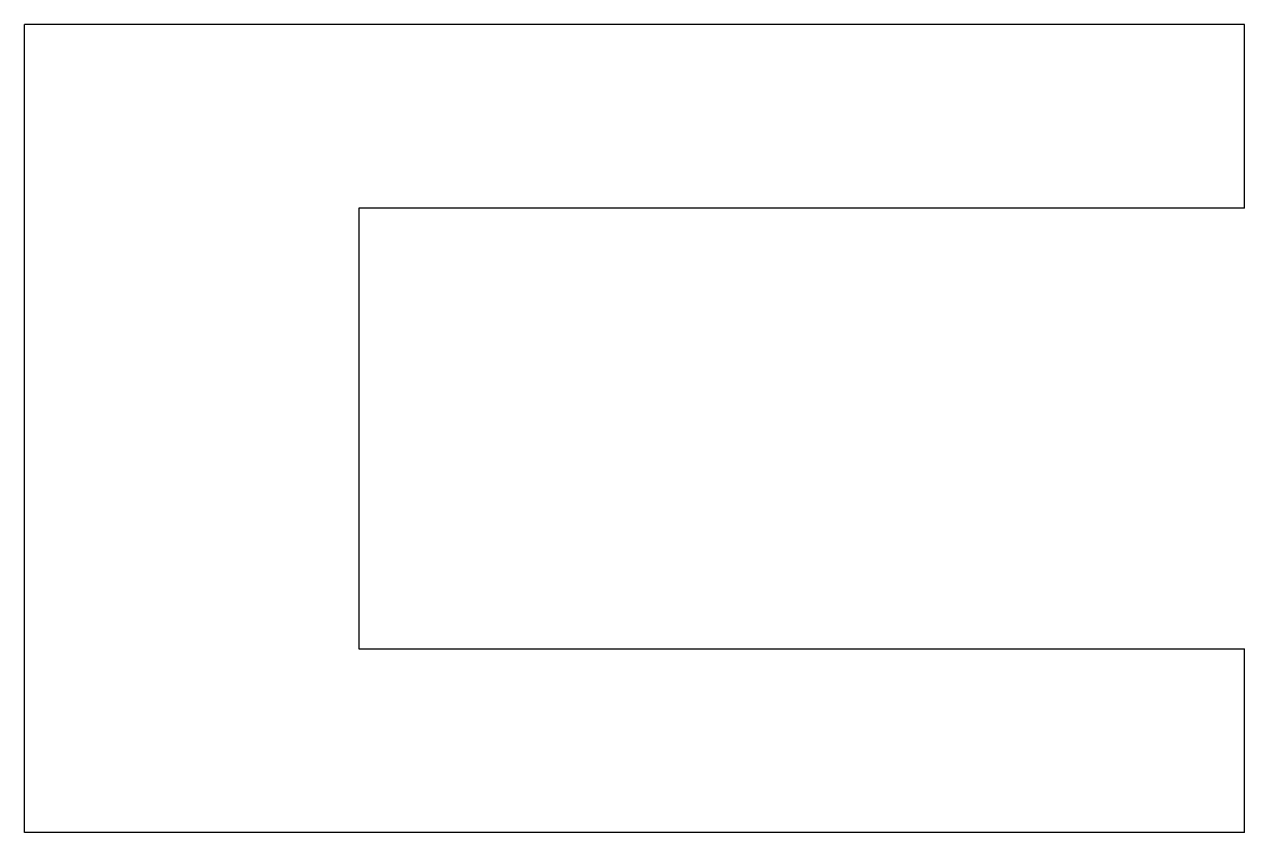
# Model space of a CAD drawing. Header units: metres. Extents: x -29.1 to 4.1, y -22 to 0.
import ezdxf

# ---------------------------------------------------------------- set-up
doc = ezdxf.new("R2010")
doc.units = ezdxf.units.M

msp = doc.modelspace()

# ---------------------------------------------------------------- linework, layer by layer
for points in [[(4.1, 0), (3.436, 0), (2.772, 0), (2.108, 0), (1.444, 0), (0.78, 0), (0.116, 0), (-0.548, 0), (-1.212, 0), (-1.876, 0), (-2.54, 0), (-3.204, 0), (-3.868, 0), (-4.532, 0), (-5.196, 0), (-5.86, 0), (-6.524, 0), (-7.188, 0), (-7.852, 0), (-8.516, 0), (-9.18, 0), (-9.844, 0), (-10.508, 0), (-11.172, 0), (-11.836, 0), (-12.5, 0), (-13.164, 0), (-13.828, 0), (-14.492, 0), (-15.156, 0), (-15.82, 0), (-16.484, 0), (-17.148, 0), (-17.812, 0), (-18.476, 0), (-19.14, 0), (-19.804, 0), (-20.468, 0), (-21.132, 0), (-21.796, 0), (-22.46, 0), (-23.124, 0), (-23.788, 0), (-24.452, 0), (-25.116, 0), (-25.78, 0), (-26.444, 0), (-27.108, 0), (-27.772, 0), (-28.436, 0), (-29.1, 0)], [(-29.1, -22), (-29.1, -21.56), (-29.1, -21.12), (-29.1, -20.68), (-29.1, -20.24), (-29.1, -19.8), (-29.1, -19.36), (-29.1, -18.92), (-29.1, -18.48), (-29.1, -18.04), (-29.1, -17.6), (-29.1, -17.16), (-29.1, -16.72), (-29.1, -16.28), (-29.1, -15.84), (-29.1, -15.4), (-29.1, -14.96), (-29.1, -14.52), (-29.1, -14.08), (-29.1, -13.64), (-29.1, -13.2), (-29.1, -12.76), (-29.1, -12.32), (-29.1, -11.88), (-29.1, -11.44), (-29.1, -11), (-29.1, -10.56), (-29.1, -10.12), (-29.1, -9.68), (-29.1, -9.24), (-29.1, -8.8), (-29.1, -8.36), (-29.1, -7.92), (-29.1, -7.48), (-29.1, -7.04), (-29.1, -6.6), (-29.1, -6.16), (-29.1, -5.72), (-29.1, -5.28), (-29.1, -4.84), (-29.1, -4.4), (-29.1, -3.96), (-29.1, -3.52), (-29.1, -3.08), (-29.1, -2.64), (-29.1, -2.2), (-29.1, -1.76), (-29.1, -1.32), (-29.1, -0.88), (-29.1, -0.44), (-29.1, 0)], [(4.1, -5), (4.1, -4.9), (4.1, -4.8), (4.1, -4.7), (4.1, -4.6), (4.1, -4.5), (4.1, -4.4), (4.1, -4.3), (4.1, -4.2), (4.1, -4.1), (4.1, -4), (4.1, -3.9), (4.1, -3.8), (4.1, -3.7), (4.1, -3.6), (4.1, -3.5), (4.1, -3.4), (4.1, -3.3), (4.1, -3.2), (4.1, -3.1), (4.1, -3), (4.1, -2.9), (4.1, -2.8), (4.1, -2.7), (4.1, -2.6), (4.1, -2.5), (4.1, -2.4), (4.1, -2.3), (4.1, -2.2), (4.1, -2.1), (4.1, -2), (4.1, -1.9), (4.1, -1.8), (4.1, -1.7), (4.1, -1.6), (4.1, -1.5), (4.1, -1.4), (4.1, -1.3), (4.1, -1.2), (4.1, -1.1), (4.1, -1), (4.1, -0.9), (4.1, -0.8), (4.1, -0.7), (4.1, -0.6), (4.1, -0.5), (4.1, -0.4), (4.1, -0.3), (4.1, -0.2), (4.1, -0.1), (4.1, 0)], [(4.1, -5), (3.618, -5), (3.136, -5), (2.654, -5), (2.172, -5), (1.69, -5), (1.208, -5), (0.726, -5), (0.244, -5), (-0.238, -5), (-0.72, -5), (-1.202, -5), (-1.684, -5), (-2.166, -5), (-2.648, -5), (-3.13, -5), (-3.612, -5), (-4.094, -5), (-4.576, -5), (-5.058, -5), (-5.54, -5), (-6.022, -5), (-6.504, -5), (-6.986, -5), (-7.468, -5), (-7.95, -5), (-8.432, -5), (-8.914, -5), (-9.396, -5), (-9.878, -5), (-10.36, -5), (-10.842, -5), (-11.324, -5), (-11.806, -5), (-12.288, -5), (-12.77, -5), (-13.252, -5), (-13.734, -5), (-14.216, -5), (-14.698, -5), (-15.18, -5), (-15.662, -5), (-16.144, -5), (-16.626, -5), (-17.108, -5), (-17.59, -5), (-18.072, -5), (-18.554, -5), (-19.036, -5), (-19.518, -5), (-20, -5)], [(-20, -5), (-20, -5.24), (-20, -5.48), (-20, -5.72), (-20, -5.96), (-20, -6.2), (-20, -6.44), (-20, -6.68), (-20, -6.92), (-20, -7.16), (-20, -7.4), (-20, -7.64), (-20, -7.88), (-20, -8.12), (-20, -8.36), (-20, -8.6), (-20, -8.84), (-20, -9.08), (-20, -9.32), (-20, -9.56), (-20, -9.8), (-20, -10.04), (-20, -10.28), (-20, -10.52), (-20, -10.76), (-20, -11), (-20, -11.24), (-20, -11.48), (-20, -11.72), (-20, -11.96), (-20, -12.2), (-20, -12.44), (-20, -12.68), (-20, -12.92), (-20, -13.16), (-20, -13.4), (-20, -13.64), (-20, -13.88), (-20, -14.12), (-20, -14.36), (-20, -14.6), (-20, -14.84), (-20, -15.08), (-20, -15.32), (-20, -15.56), (-20, -15.8), (-20, -16.04), (-20, -16.28), (-20, -16.52), (-20, -16.76), (-20, -17)], [(-20, -17), (-19.518, -17), (-19.036, -17), (-18.554, -17), (-18.072, -17), (-17.59, -17), (-17.108, -17), (-16.626, -17), (-16.144, -17), (-15.662, -17), (-15.18, -17), (-14.698, -17), (-14.216, -17), (-13.734, -17), (-13.252, -17), (-12.77, -17), (-12.288, -17), (-11.806, -17), (-11.324, -17), (-10.842, -17), (-10.36, -17), (-9.878, -17), (-9.396, -17), (-8.914, -17), (-8.432, -17), (-7.95, -17), (-7.468, -17), (-6.986, -17), (-6.504, -17), (-6.022, -17), (-5.54, -17), (-5.058, -17), (-4.576, -17), (-4.094, -17), (-3.612, -17), (-3.13, -17), (-2.648, -17), (-2.166, -17), (-1.684, -17), (-1.202, -17), (-0.72, -17), (-0.238, -17), (0.244, -17), (0.726, -17), (1.208, -17), (1.69, -17), (2.172, -17), (2.654, -17), (3.136, -17), (3.618, -17), (4.1, -17)], [(4.1, -22), (4.1, -21.9), (4.1, -21.8), (4.1, -21.7), (4.1, -21.6), (4.1, -21.5), (4.1, -21.4), (4.1, -21.3), (4.1, -21.2), (4.1, -21.1), (4.1, -21), (4.1, -20.9), (4.1, -20.8), (4.1, -20.7), (4.1, -20.6), (4.1, -20.5), (4.1, -20.4), (4.1, -20.3), (4.1, -20.2), (4.1, -20.1), (4.1, -20), (4.1, -19.9), (4.1, -19.8), (4.1, -19.7), (4.1, -19.6), (4.1, -19.5), (4.1, -19.4), (4.1, -19.3), (4.1, -19.2), (4.1, -19.1), (4.1, -19), (4.1, -18.9), (4.1, -18.8), (4.1, -18.7), (4.1, -18.6), (4.1, -18.5), (4.1, -18.4), (4.1, -18.3), (4.1, -18.2), (4.1, -18.1), (4.1, -18), (4.1, -17.9), (4.1, -17.8), (4.1, -17.7), (4.1, -17.6), (4.1, -17.5), (4.1, -17.4), (4.1, -17.3), (4.1, -17.2), (4.1, -17.1), (4.1, -17)], [(4.1, -22), (3.436, -22), (2.772, -22), (2.108, -22), (1.444, -22), (0.78, -22), (0.116, -22), (-0.548, -22), (-1.212, -22), (-1.876, -22), (-2.54, -22), (-3.204, -22), (-3.868, -22), (-4.532, -22), (-5.196, -22), (-5.86, -22), (-6.524, -22), (-7.188, -22), (-7.852, -22), (-8.516, -22), (-9.18, -22), (-9.844, -22), (-10.508, -22), (-11.172, -22), (-11.836, -22), (-12.5, -22), (-13.164, -22), (-13.828, -22), (-14.492, -22), (-15.156, -22), (-15.82, -22), (-16.484, -22), (-17.148, -22), (-17.812, -22), (-18.476, -22), (-19.14, -22), (-19.804, -22), (-20.468, -22), (-21.132, -22), (-21.796, -22), (-22.46, -22), (-23.124, -22), (-23.788, -22), (-24.452, -22), (-25.116, -22), (-25.78, -22), (-26.444, -22), (-27.108, -22), (-27.772, -22), (-28.436, -22), (-29.1, -22)]]:
    msp.add_lwpolyline(points)

doc.saveas('drawing.dxf')
